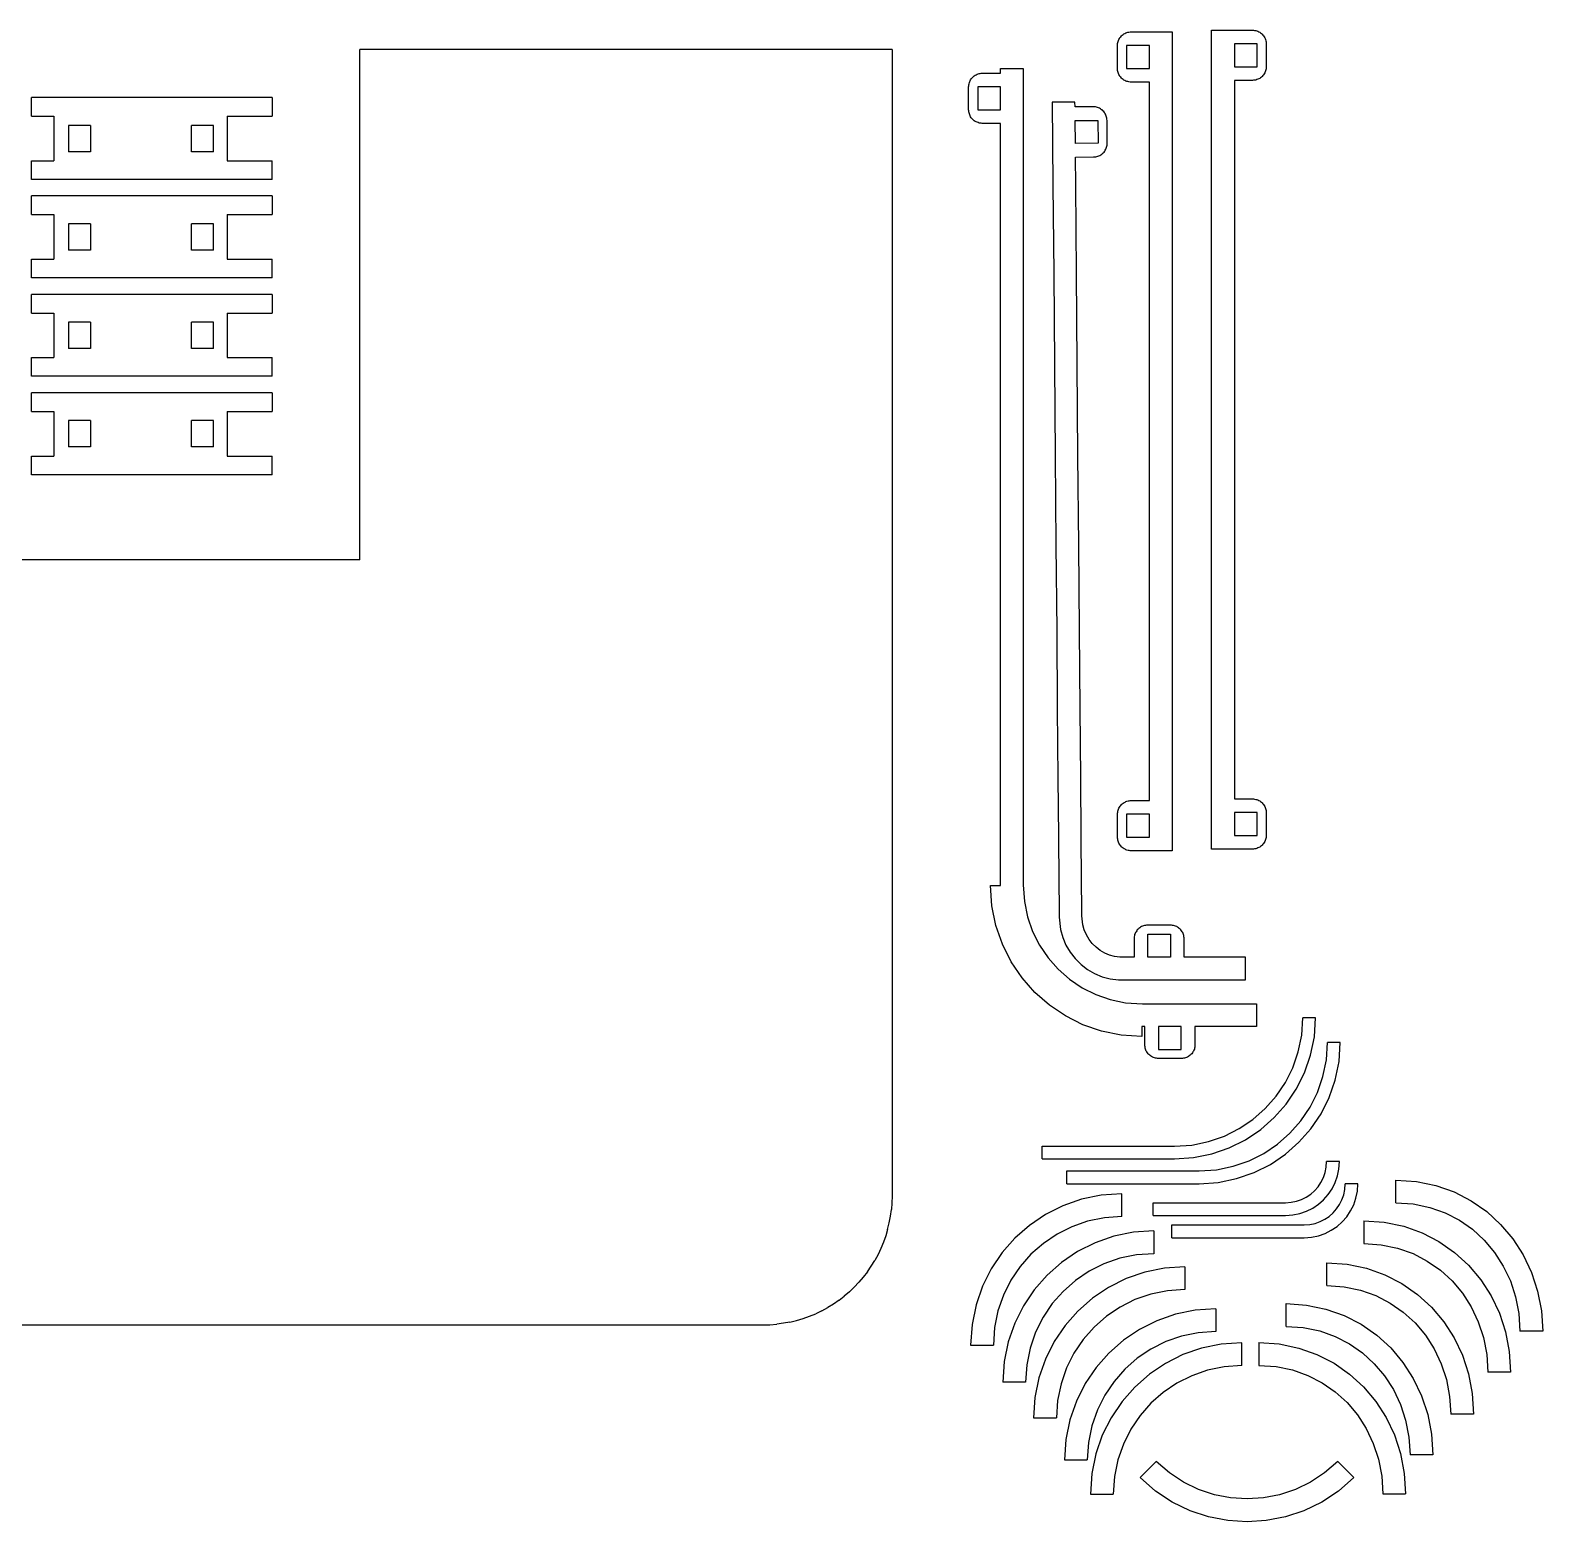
# Model space of a CAD drawing. Header units: millimetres. Extents: x 197 to 479, y -13 to 238.
# Drawn here: x 312.8 to 478.8, y -12.5 to 151.2 of the extents above; entities that cross this region are included whole.
import ezdxf

# ---------------------------------------------------------------- set-up
doc = ezdxf.new("R2010")
doc.units = ezdxf.units.MM
doc.header["$MEASUREMENT"] = 0
doc.layers.get('0').update_dxf_attribs({"linetype": 'CONTINUOUS'})
doc.layers.add('Layer 1', color=7, linetype='CONTINUOUS')

msp = doc.modelspace()

# ---------------------------------------------------------------- linework, layer by layer
at = {"color": 1}
for p, q in [((407.39, 149.1), (348.96, 149.1)), ((348.96, 93.1), (348.96, 149.1)), ((407.39, 149.1), (407.39, 23.24)), ((339.36, 143.83), (312.94, 143.83)), ((312.94, 141.78), (312.94, 143.83)), ((339.36, 143.83), (339.36, 141.78)), ((312.94, 141.78), (315.39, 141.78)), ((315.39, 141.78), (315.39, 136.88)), ((334.41, 141.78), (339.36, 141.78)), ((334.41, 141.78), (334.41, 136.88)), ((319.39, 140.78), (316.99, 140.78)), ((316.99, 140.78), (316.99, 137.88)), ((319.39, 140.78), (319.39, 137.88)), ((332.89, 140.78), (330.49, 140.78)), ((330.49, 137.88), (330.49, 140.78)), ((332.89, 137.88), (332.89, 140.78)), ((319.39, 137.88), (316.99, 137.88)), ((332.89, 137.88), (330.49, 137.88)), ((312.94, 136.88), (315.39, 136.88)), ((312.94, 134.83), (312.94, 136.88)), ((334.41, 136.88), (339.36, 136.88)), ((339.36, 134.83), (339.36, 136.88)), ((339.36, 134.83), (312.94, 134.83)), ((339.36, 133.03), (312.94, 133.03)), ((312.94, 130.98), (312.94, 133.03)), ((339.36, 133.03), (339.36, 130.98)), ((312.94, 130.98), (315.39, 130.98)), ((315.39, 130.98), (315.39, 126.08)), ((319.39, 129.98), (316.99, 129.98)), ((316.99, 129.98), (316.99, 127.08)), ((319.39, 129.98), (319.39, 127.08)), ((332.89, 129.98), (330.49, 129.98)), ((330.49, 127.08), (330.49, 129.98)), ((332.89, 127.08), (332.89, 129.98)), ((334.41, 130.98), (339.36, 130.98)), ((334.41, 130.98), (334.41, 126.08)), ((319.39, 127.08), (316.99, 127.08)), ((332.89, 127.08), (330.49, 127.08)), ((312.94, 126.08), (315.39, 126.08)), ((312.94, 124.03), (312.94, 126.08)), ((334.41, 126.08), (339.36, 126.08)), ((339.36, 124.03), (339.36, 126.08)), ((339.36, 124.03), (312.94, 124.03)), ((339.36, 122.23), (312.94, 122.23)), ((312.94, 120.18), (312.94, 122.23)), ((339.36, 122.23), (339.36, 120.18)), ((312.94, 120.18), (315.39, 120.18)), ((315.39, 120.18), (315.39, 115.28)), ((334.41, 120.18), (339.36, 120.18)), ((334.41, 120.18), (334.41, 115.28)), ((319.39, 119.18), (316.99, 119.18)), ((316.99, 119.18), (316.99, 116.28)), ((319.39, 119.18), (319.39, 116.28)), ((332.89, 119.18), (330.49, 119.18)), ((330.49, 116.28), (330.49, 119.18)), ((332.89, 116.28), (332.89, 119.18)), ((319.39, 116.28), (316.99, 116.28)), ((332.89, 116.28), (330.49, 116.28)), ((312.94, 115.28), (315.39, 115.28)), ((312.94, 113.23), (312.94, 115.28)), ((334.41, 115.28), (339.36, 115.28)), ((339.36, 113.23), (339.36, 115.28)), ((339.36, 113.23), (312.94, 113.23)), ((339.36, 111.43), (312.94, 111.43)), ((312.94, 109.38), (312.94, 111.43)), ((339.36, 111.43), (339.36, 109.38)), ((312.94, 109.38), (315.39, 109.38)), ((315.39, 109.38), (315.39, 104.48)), ((319.39, 108.38), (316.99, 108.38)), ((316.99, 108.38), (316.99, 105.48)), ((319.39, 108.38), (319.39, 105.48)), ((332.89, 108.38), (330.49, 108.38)), ((330.49, 105.48), (330.49, 108.38)), ((332.89, 105.48), (332.89, 108.38)), ((334.41, 109.38), (339.36, 109.38)), ((334.41, 109.38), (334.41, 104.48)), ((319.39, 105.48), (316.99, 105.48)), ((332.89, 105.48), (330.49, 105.48)), ((312.94, 104.48), (315.39, 104.48)), ((312.94, 102.43), (312.94, 104.48)), ((334.41, 104.48), (339.36, 104.48)), ((339.36, 102.43), (339.36, 104.48)), ((339.36, 102.43), (312.94, 102.43)), ((348.96, 93.1), (288.09, 93.1)), ((452.34, 40.9), (452.47, 42.81)), ((453.87, 42.81), (452.47, 42.81)), ((453.73, 40.71), (453.87, 42.81)), ((451.97, 39.07), (452.34, 40.9)), ((453.32, 38.69), (453.73, 40.71)), ((455.05, 38.19), (455.18, 40.1)), ((456.58, 40.1), (455.18, 40.1)), ((456.44, 38), (456.58, 40.1)), ((451.36, 37.33), (451.97, 39.07)), ((452.65, 36.78), (453.32, 38.69)), ((454.68, 36.35), (455.05, 38.19)), ((450.55, 35.7), (451.36, 37.33)), ((451.75, 34.99), (452.65, 36.78)), ((456.03, 35.98), (456.44, 38)), ((449.53, 34.2), (450.55, 35.7)), ((450.64, 33.34), (451.75, 34.99)), ((454.07, 34.61), (454.68, 36.35)), ((455.36, 34.07), (456.03, 35.98)), ((448.34, 32.84), (449.53, 34.2)), ((449.33, 31.85), (450.64, 33.34)), ((453.26, 32.99), (454.07, 34.61)), ((454.47, 32.28), (455.36, 34.07)), ((445.49, 30.64), (446.99, 31.65)), ((446.99, 31.65), (448.34, 32.84)), ((447.84, 30.54), (449.33, 31.85)), ((452.24, 31.49), (453.26, 32.99)), ((453.35, 30.63), (454.47, 32.28)), ((443.86, 29.82), (445.49, 30.64)), ((446.19, 29.43), (447.84, 30.54)), ((449.7, 28.94), (451.05, 30.13)), ((451.05, 30.13), (452.24, 31.49)), ((452.04, 29.14), (453.35, 30.63)), ((423.84, 28.71), (438.37, 28.71)), ((423.84, 27.31), (423.84, 28.71)), ((438.37, 28.71), (440.28, 28.84)), ((440.28, 28.84), (442.12, 29.22)), ((442.12, 29.22), (443.86, 29.82)), ((442.49, 27.87), (444.4, 28.53)), ((444.4, 28.53), (446.19, 29.43)), ((448.2, 27.93), (449.7, 28.94)), ((450.55, 27.83), (452.04, 29.14)), ((423.84, 27.31), (438.37, 27.31)), ((438.37, 27.31), (440.47, 27.46)), ((440.47, 27.46), (442.49, 27.87)), ((444.83, 26.51), (446.57, 27.11)), ((446.57, 27.11), (448.2, 27.93)), ((447.12, 25.82), (448.91, 26.72)), ((448.91, 26.72), (450.55, 27.83)), ((455.03, 26.4), (455.08, 27.02)), ((456.48, 27.02), (455.08, 27.02)), ((456.42, 26.21), (456.48, 27.02)), ((426.55, 24.6), (426.55, 26)), ((426.55, 26), (441.08, 26)), ((441.08, 26), (443, 26.13)), ((443, 26.13), (444.83, 26.51)), ((443.19, 24.74), (445.2, 25.16)), ((445.2, 25.16), (447.12, 25.82)), ((454.46, 24.74), (454.72, 25.26)), ((454.72, 25.26), (454.92, 25.82)), ((454.92, 25.82), (455.03, 26.4)), ((456.01, 24.72), (456.27, 25.45)), ((456.27, 25.45), (456.42, 26.21)), ((462.69, 22.5), (462.69, 25)), ((462.69, 25), (464.93, 24.84)), ((407.39, 23.24), (407.37, 22.5)), ((426.55, 24.6), (441.08, 24.6)), ((430.35, 23.33), (428.19, 22.89)), ((432.61, 23.48), (430.35, 23.33)), ((432.61, 20.98), (432.61, 23.48)), ((441.08, 24.6), (443.19, 24.74)), ((452.85, 23.13), (453.33, 23.45)), ((453.33, 23.45), (453.76, 23.83)), ((453.76, 23.83), (454.14, 24.27)), ((454.14, 24.27), (454.46, 24.74)), ((454.75, 22.84), (455.25, 23.41)), ((455.25, 23.41), (455.67, 24.04)), ((455.67, 24.04), (456.01, 24.72)), ((456.76, 22.82), (456.95, 23.38)), ((456.95, 23.38), (457.07, 23.96)), ((457.07, 23.96), (457.11, 24.57)), ((458.51, 24.57), (457.11, 24.57)), ((458.3, 23.01), (458.46, 23.77)), ((458.46, 23.77), (458.51, 24.57)), ((464.93, 24.84), (467.07, 24.4)), ((467.07, 24.4), (469.07, 23.69)), ((469.07, 23.69), (470.94, 22.73)), ((407.21, 21.03), (407.31, 21.76)), ((407.37, 22.5), (407.31, 21.76)), ((426.14, 22.18), (424.23, 21.22)), ((428.19, 22.89), (426.14, 22.18)), ((436.04, 22.51), (450.58, 22.51)), ((436.04, 21.12), (436.04, 22.51)), ((450.58, 22.51), (451.19, 22.56)), ((451.19, 22.56), (451.77, 22.68)), ((451.77, 22.68), (452.33, 22.87)), ((452.33, 22.87), (452.85, 23.13)), ((452.87, 21.58), (453.55, 21.92)), ((453.55, 21.92), (454.18, 22.34)), ((454.18, 22.34), (454.75, 22.84)), ((455.79, 21.39), (456.17, 21.82)), ((456.17, 21.82), (456.5, 22.3)), ((456.5, 22.3), (456.76, 22.82)), ((457.28, 20.97), (457.7, 21.6)), ((457.7, 21.6), (458.05, 22.28)), ((458.05, 22.28), (458.3, 23.01)), ((462.69, 22.5), (464.59, 22.37)), ((464.59, 22.37), (466.39, 22)), ((466.39, 22), (468.08, 21.4)), ((470.94, 22.73), (472.65, 21.54)), ((406.9, 19.58), (407.08, 20.3)), ((407.08, 20.3), (407.21, 21.03)), ((422.46, 20.02), (420.87, 18.62)), ((422.46, 20.02), (420.87, 18.62)), ((424.23, 21.22), (422.46, 20.02)), ((424.23, 21.22), (422.46, 20.02)), ((428.85, 20.48), (427.12, 19.87)), ((430.69, 20.85), (428.85, 20.48)), ((432.61, 20.98), (430.69, 20.85)), ((432.61, 20.98), (430.69, 20.85)), ((436.04, 21.12), (450.58, 21.12)), ((438.08, 20.07), (452.61, 20.07)), ((438.08, 18.67), (438.08, 20.07)), ((450.58, 21.12), (451.38, 21.17)), ((451.38, 21.17), (452.14, 21.33)), ((452.14, 21.33), (452.87, 21.58)), ((452.61, 20.07), (453.22, 20.12)), ((453.22, 20.12), (453.81, 20.23)), ((453.81, 20.23), (454.36, 20.43)), ((454.36, 20.43), (454.88, 20.69)), ((454.88, 20.69), (455.36, 21.01)), ((455.36, 21.01), (455.79, 21.39)), ((456.22, 19.9), (456.78, 20.4)), ((456.78, 20.4), (457.28, 20.97)), ((459.16, 20.52), (459.16, 18.02)), ((459.16, 20.52), (461.41, 20.37)), ((461.41, 20.37), (463.54, 19.93)), ((463.54, 19.93), (465.55, 19.22)), ((468.08, 21.4), (469.65, 20.59)), ((469.65, 20.59), (471.09, 19.59)), ((472.65, 21.54), (474.18, 20.13)), ((474.18, 20.13), (475.52, 18.54)), ((406.69, 18.87), (406.45, 18.17)), ((406.9, 19.58), (406.69, 18.87)), ((420.87, 18.62), (419.46, 17.03)), ((425.49, 19.06), (423.99, 18.04)), ((427.12, 19.87), (425.49, 19.06)), ((431.72, 18.82), (429.67, 18.11)), ((433.88, 19.26), (431.72, 18.82)), ((436.13, 19.41), (433.88, 19.26)), ((436.13, 19.41), (436.13, 16.91)), ((438.08, 18.67), (452.61, 18.67)), ((452.61, 18.67), (453.41, 18.73)), ((453.41, 18.73), (454.18, 18.88)), ((454.18, 18.88), (454.91, 19.14)), ((454.91, 19.14), (455.59, 19.48)), ((455.59, 19.48), (456.22, 19.9)), ((465.55, 19.22), (467.41, 18.25)), ((465.55, 19.22), (467.41, 18.25)), ((471.09, 19.59), (472.38, 18.4)), ((472.38, 18.4), (473.51, 17.06)), ((475.52, 18.54), (476.66, 16.77)), ((405.84, 16.82), (405.49, 16.17)), ((406.16, 17.49), (405.84, 16.82)), ((406.45, 18.17), (406.16, 17.49)), ((419.46, 17.03), (418.27, 15.26)), ((422.63, 16.85), (421.44, 15.5)), ((423.99, 18.04), (422.63, 16.85)), ((427.75, 17.15), (425.99, 15.95)), ((427.75, 17.15), (425.99, 15.95)), ((429.67, 18.11), (427.75, 17.15)), ((434.21, 16.78), (432.38, 16.41)), ((436.13, 16.91), (434.21, 16.78)), ((436.13, 16.91), (434.21, 16.78)), ((459.16, 18.02), (461.07, 17.89)), ((461.07, 17.89), (462.87, 17.52)), ((462.87, 17.52), (464.56, 16.92)), ((464.56, 16.92), (466.12, 16.11)), ((467.41, 18.25), (469.12, 17.06)), ((467.41, 18.25), (469.12, 17.06)), ((469.12, 17.06), (470.66, 15.66)), ((473.51, 17.06), (474.47, 15.56)), ((476.66, 16.77), (477.57, 14.86)), ((404.69, 14.93), (405.1, 15.54)), ((405.1, 15.54), (405.49, 16.17)), ((418.27, 15.26), (417.31, 13.34)), ((421.44, 15.5), (420.43, 14)), ((425.99, 15.95), (424.39, 14.55)), ((425.99, 15.95), (424.39, 14.55)), ((429.02, 14.99), (427.52, 13.98)), ((430.64, 15.81), (429.02, 14.99)), ((432.38, 16.41), (430.64, 15.81)), ((437.27, 15.33), (435.11, 14.89)), ((439.52, 15.48), (437.27, 15.33)), ((439.52, 15.48), (437.27, 15.33)), ((439.52, 15.48), (439.52, 12.98)), ((455.09, 13.41), (455.09, 15.91)), ((455.09, 15.91), (457.34, 15.76)), ((457.34, 15.76), (459.47, 15.32)), ((459.47, 15.32), (461.48, 14.61)), ((466.12, 16.11), (467.56, 15.11)), ((467.56, 15.11), (468.85, 13.93)), ((470.66, 15.66), (472, 14.06)), ((474.47, 15.56), (475.25, 13.93)), ((403.75, 13.78), (403.24, 13.24)), ((404.23, 14.34), (403.75, 13.78)), ((404.69, 14.93), (404.23, 14.34)), ((417.31, 13.34), (416.6, 11.29)), ((420.43, 14), (419.61, 12.37)), ((424.39, 14.55), (422.99, 12.96)), ((427.52, 13.98), (426.16, 12.78)), ((433.06, 14.18), (431.14, 13.21)), ((435.11, 14.89), (433.06, 14.18)), ((455.09, 13.41), (457, 13.28)), ((457, 13.28), (458.8, 12.91)), ((461.48, 14.61), (463.35, 13.64)), ((461.48, 14.61), (463.35, 13.64)), ((463.35, 13.64), (465.05, 12.45)), ((463.35, 13.64), (465.05, 12.45)), ((468.85, 13.93), (469.99, 12.58)), ((472, 14.06), (473.13, 12.3)), ((475.25, 13.93), (475.82, 12.18)), ((477.57, 14.86), (478.24, 12.81)), ((401.56, 11.8), (400.95, 11.38)), ((401.56, 11.8), (402.14, 12.25)), ((402.71, 12.73), (402.14, 12.25)), ((403.24, 13.24), (402.71, 12.73)), ((419.61, 12.37), (419.01, 10.63)), ((422.99, 12.96), (421.8, 11.19)), ((426.16, 12.78), (424.97, 11.43)), ((429.38, 12.02), (427.78, 10.62)), ((429.38, 12.02), (427.78, 10.62)), ((431.14, 13.21), (429.38, 12.02)), ((431.14, 13.21), (429.38, 12.02)), ((434.03, 11.87), (432.41, 11.06)), ((435.77, 12.48), (434.03, 11.87)), ((437.6, 12.85), (435.77, 12.48)), ((439.52, 12.98), (437.6, 12.85)), ((439.52, 12.98), (437.6, 12.85)), ((458.8, 12.91), (460.49, 12.31)), ((460.49, 12.31), (462.05, 11.5)), ((465.05, 12.45), (466.59, 11.05)), ((469.99, 12.58), (470.95, 11.08)), ((473.13, 12.3), (474.05, 10.38)), ((475.82, 12.18), (476.18, 10.33)), ((478.24, 12.81), (478.66, 10.65)), ((397.61, 9.79), (398.31, 10.04)), ((398.31, 10.04), (399, 10.32)), ((399.66, 10.64), (399, 10.32)), ((399.66, 10.64), (400.32, 11)), ((400.95, 11.38), (400.32, 11)), ((416.6, 11.29), (416.16, 9.13)), ((419.01, 10.63), (418.63, 8.8)), ((421.8, 11.19), (420.84, 9.27)), ((424.97, 11.43), (423.96, 9.93)), ((427.78, 10.62), (426.38, 9.02)), ((430.91, 10.04), (429.55, 8.85)), ((432.41, 11.06), (430.91, 10.04)), ((438.5, 10.28), (436.45, 9.56)), ((440.66, 10.72), (438.5, 10.28)), ((442.91, 10.87), (440.66, 10.72)), ((442.91, 10.87), (440.66, 10.72)), ((442.91, 10.87), (442.91, 8.37)), ((450.62, 8.93), (450.62, 11.43)), ((450.62, 11.43), (452.86, 11.28)), ((452.86, 11.28), (455, 10.84)), ((455, 10.84), (457, 10.13)), ((457, 10.13), (458.87, 9.17)), ((457, 10.13), (458.87, 9.17)), ((462.05, 11.5), (463.49, 10.5)), ((463.49, 10.5), (464.78, 9.32)), ((466.59, 11.05), (467.93, 9.45)), ((470.95, 11.08), (471.72, 9.45)), ((474.05, 10.38), (474.72, 8.33)), ((476.18, 10.33), (476.3, 8.4)), ((478.66, 10.65), (478.8, 8.4)), ((211.53, 9.1), (393.24, 9.1)), ((393.24, 9.1), (393.98, 9.12)), ((393.98, 9.12), (394.72, 9.18)), ((395.46, 9.27), (394.72, 9.18)), ((396.18, 9.41), (395.46, 9.27)), ((396.18, 9.41), (396.9, 9.58)), ((396.9, 9.58), (397.61, 9.79)), ((416.16, 9.13), (416.01, 6.88)), ((418.63, 8.8), (418.51, 6.88)), ((420.84, 9.27), (420.12, 7.23)), ((423.14, 8.3), (422.53, 6.56)), ((423.96, 9.93), (423.14, 8.3)), ((426.38, 9.02), (425.19, 7.26)), ((429.55, 8.85), (428.36, 7.5)), ((434.53, 8.6), (432.77, 7.41)), ((434.53, 8.6), (432.77, 7.41)), ((436.45, 9.56), (434.53, 8.6)), ((442.91, 8.37), (440.99, 8.24)), ((442.91, 8.37), (440.99, 8.24)), ((450.62, 8.93), (452.52, 8.81)), ((452.52, 8.81), (454.32, 8.43)), ((454.32, 8.43), (456.01, 7.84)), ((458.87, 9.17), (460.58, 7.98)), ((458.87, 9.17), (460.58, 7.98)), ((464.78, 9.32), (465.92, 7.97)), ((467.93, 9.45), (469.07, 7.69)), ((471.72, 9.45), (472.3, 7.71)), ((474.72, 8.33), (475.13, 6.17)), ((478.8, 8.4), (476.3, 8.4)), ((416.01, 6.88), (418.51, 6.88)), ((420.12, 7.23), (419.68, 5.07)), ((425.19, 7.26), (424.23, 5.34)), ((428.36, 7.5), (427.35, 6)), ((432.77, 7.41), (431.17, 6.01)), ((432.77, 7.41), (431.17, 6.01)), ((437.42, 7.26), (435.8, 6.45)), ((439.16, 7.87), (437.42, 7.26)), ((440.99, 8.24), (439.16, 7.87)), ((443.51, 6.98), (441.35, 6.54)), ((445.76, 7.13), (443.51, 6.98)), ((445.76, 7.13), (443.51, 6.98)), ((445.76, 4.63), (445.76, 7.13)), ((447.64, 7.15), (447.64, 4.65)), ((447.64, 7.15), (449.88, 7)), ((449.88, 7), (452.01, 6.56)), ((456.01, 7.84), (457.58, 7.03)), ((457.58, 7.03), (459.02, 6.02)), ((460.58, 7.98), (462.11, 6.57)), ((465.92, 7.97), (466.88, 6.47)), ((469.07, 7.69), (469.98, 5.77)), ((472.3, 7.71), (472.65, 5.86)), ((419.68, 5.07), (419.53, 2.81)), ((422.53, 6.56), (422.16, 4.73)), ((424.23, 5.34), (423.51, 3.29)), ((427.35, 6), (426.53, 4.37)), ((431.17, 6.01), (429.77, 4.41)), ((434.3, 5.43), (432.94, 4.24)), ((435.8, 6.45), (434.3, 5.43)), ((439.3, 5.83), (437.38, 4.86)), ((441.35, 6.54), (439.3, 5.83)), ((452.01, 6.56), (454.02, 5.85)), ((454.02, 5.85), (455.89, 4.89)), ((454.02, 5.85), (455.89, 4.89)), ((459.02, 6.02), (460.31, 4.84)), ((462.11, 6.57), (463.45, 4.98)), ((466.88, 6.47), (467.66, 4.84)), ((469.98, 5.77), (470.65, 3.72)), ((472.65, 5.86), (472.77, 3.92)), ((475.13, 6.17), (475.27, 3.92)), ((422.16, 4.73), (422.03, 2.81)), ((426.53, 4.37), (425.93, 2.63)), ((429.77, 4.41), (428.58, 2.65)), ((432.94, 4.24), (431.75, 2.88)), ((435.62, 3.67), (434.02, 2.27)), ((435.62, 3.67), (434.02, 2.27)), ((437.38, 4.86), (435.62, 3.67)), ((437.38, 4.86), (435.62, 3.67)), ((440.27, 3.52), (438.64, 2.71)), ((442.01, 4.13), (440.27, 3.52)), ((443.84, 4.5), (442.01, 4.13)), ((445.76, 4.63), (443.84, 4.5)), ((445.76, 4.63), (443.84, 4.5)), ((447.64, 4.65), (449.54, 4.52)), ((449.54, 4.52), (451.34, 4.15)), ((451.34, 4.15), (453.03, 3.55)), ((453.03, 3.55), (454.6, 2.75)), ((455.89, 4.89), (457.59, 3.69)), ((455.89, 4.89), (457.59, 3.69)), ((457.59, 3.69), (459.13, 2.29)), ((460.31, 4.84), (461.44, 3.49)), ((461.44, 3.49), (462.4, 2)), ((463.45, 4.98), (464.59, 3.21)), ((467.66, 4.84), (468.23, 3.1)), ((470.65, 3.72), (471.06, 1.56)), ((475.27, 3.92), (472.77, 3.92)), ((422.03, 2.81), (419.53, 2.81)), ((423.51, 3.29), (423.07, 1.13)), ((425.93, 2.63), (425.55, 0.8)), ((428.58, 2.65), (427.62, 0.73)), ((431.75, 2.88), (430.74, 1.38)), ((434.02, 2.27), (432.62, 0.67)), ((437.14, 1.69), (435.79, 0.5)), ((438.64, 2.71), (437.14, 1.69)), ((454.6, 2.75), (456.03, 1.74)), ((456.03, 1.74), (457.32, 0.56)), ((459.13, 2.29), (460.47, 0.7)), ((462.4, 2), (463.18, 0.37)), ((464.59, 3.21), (465.5, 1.3)), ((468.23, 3.1), (468.58, 1.25)), ((423.07, 1.13), (422.92, -1.12)), ((425.55, 0.8), (425.42, -1.12)), ((427.62, 0.73), (426.91, -1.32)), ((430.74, 1.38), (429.92, -0.24)), ((432.62, 0.67), (431.43, -1.09)), ((435.79, 0.5), (434.6, -0.86)), ((457.32, 0.56), (458.46, -0.79)), ((460.47, 0.7), (461.61, -1.07)), ((463.18, 0.37), (463.75, -1.38)), ((465.5, 1.3), (466.17, -0.75)), ((468.58, 1.25), (468.7, -0.69)), ((471.06, 1.56), (471.2, -0.69)), ((422.92, -1.12), (425.42, -1.12)), ((426.91, -1.32), (426.46, -3.48)), ((429.92, -0.24), (429.32, -1.98)), ((431.43, -1.09), (430.46, -3.01)), ((434.6, -0.86), (433.58, -2.36)), ((458.46, -0.79), (459.42, -2.28)), ((461.61, -1.07), (462.52, -2.99)), ((463.75, -1.38), (464.11, -3.23)), ((466.17, -0.75), (466.59, -2.91)), ((471.2, -0.69), (468.7, -0.69)), ((429.32, -1.98), (428.94, -3.81)), ((430.46, -3.01), (429.75, -5.06)), ((433.58, -2.36), (432.77, -3.98)), ((459.42, -2.28), (460.2, -3.91)), ((462.52, -2.99), (463.19, -5.03)), ((464.11, -3.23), (464.23, -5.17)), ((466.59, -2.91), (466.73, -5.17)), ((426.46, -3.48), (426.31, -5.73)), ((428.94, -3.81), (428.81, -5.73)), ((432.77, -3.98), (432.16, -5.72)), ((460.2, -3.91), (460.77, -5.66)), ((426.31, -5.73), (428.81, -5.73)), ((429.75, -5.06), (429.31, -7.22)), ((432.16, -5.72), (431.79, -7.55)), ((434.6, -7.65), (436.37, -5.89)), ((437.82, -7.15), (436.37, -5.89)), ((456.31, -5.89), (454.86, -7.15)), ((456.31, -5.89), (458.08, -7.65)), ((460.77, -5.66), (461.12, -7.51)), ((463.19, -5.03), (463.6, -7.2)), ((466.73, -5.17), (464.23, -5.17)), ((429.31, -7.22), (429.16, -9.47)), ((431.79, -7.55), (431.66, -9.47)), ((436.3, -9.14), (434.6, -7.65)), ((439.38, -8.18), (437.82, -7.15)), ((441.03, -8.98), (439.38, -8.18)), ((453.3, -8.18), (451.65, -8.98)), ((454.86, -7.15), (453.3, -8.18)), ((458.08, -7.65), (456.38, -9.14)), ((461.12, -7.51), (461.25, -9.45)), ((463.6, -7.2), (463.75, -9.45)), ((429.16, -9.47), (431.66, -9.47)), ((438.14, -10.35), (436.3, -9.14)), ((442.76, -9.56), (441.03, -8.98)), ((444.54, -9.9), (442.76, -9.56)), ((446.34, -10.01), (444.54, -9.9)), ((448.14, -9.9), (446.34, -10.01)), ((449.92, -9.56), (448.14, -9.9)), ((451.65, -8.98), (449.92, -9.56)), ((456.38, -9.14), (454.54, -10.35)), ((461.25, -9.45), (463.75, -9.45)), ((440.09, -11.3), (438.14, -10.35)), ((442.13, -11.97), (440.09, -11.3)), ((452.59, -11.3), (450.55, -11.97)), ((454.54, -10.35), (452.59, -11.3)), ((444.22, -12.38), (442.13, -11.97)), ((446.34, -12.51), (444.22, -12.38)), ((448.46, -12.38), (446.34, -12.51)), ((450.55, -11.97), (448.46, -12.38))]:
    msp.add_line(p, q, dxfattribs=at)
at = {"layer": 'Layer 1', "color": 1}
for p, q in [((442.45, 142.75), (442.45, 151.22)), ((442.45, 151.22), (444.95, 151.22)), ((444.95, 151.22), (446.95, 151.22)), ((446.95, 151.22), (447.07, 151.22)), ((447.07, 151.22), (447.18, 151.2)), ((447.18, 151.2), (447.3, 151.18)), ((447.3, 151.18), (447.41, 151.15)), ((447.41, 151.15), (447.52, 151.11)), ((447.52, 151.11), (447.63, 151.06)), ((432.12, 149.66), (432.14, 149.77)), ((432.12, 149.54), (432.12, 149.66)), ((432.12, 147.04), (432.12, 149.54)), ((432.14, 149.77), (432.16, 149.89)), ((432.16, 149.89), (432.19, 150)), ((432.19, 150), (432.23, 150.11)), ((432.23, 150.11), (432.28, 150.22)), ((432.28, 150.22), (432.34, 150.32)), ((432.34, 150.32), (432.4, 150.42)), ((432.4, 150.42), (432.48, 150.51)), ((432.48, 150.51), (432.56, 150.6)), ((432.56, 150.6), (432.64, 150.68)), ((432.64, 150.68), (432.74, 150.75)), ((432.74, 150.75), (432.83, 150.82)), ((432.83, 150.82), (432.94, 150.88)), ((432.94, 150.88), (433.04, 150.93)), ((433.04, 150.93), (433.15, 150.97)), ((435.63, 149.54), (433.12, 149.54)), ((433.12, 149.54), (433.12, 147.04)), ((433.15, 150.97), (433.27, 151)), ((433.27, 151), (433.38, 151.02)), ((433.38, 151.02), (433.5, 151.04)), ((433.5, 151.04), (433.62, 151.04)), ((433.62, 151.04), (435.63, 151.04)), ((435.63, 147.04), (435.63, 149.54)), ((435.64, 151.04), (438.13, 151.04)), ((438.13, 151.04), (438.13, 142.57)), ((447.45, 149.72), (444.95, 149.72)), ((444.95, 149.72), (444.95, 147.22)), ((447.45, 147.22), (447.45, 149.72)), ((447.63, 151.06), (447.73, 151)), ((447.73, 151), (447.83, 150.94)), ((447.83, 150.94), (447.92, 150.86)), ((447.92, 150.86), (448.01, 150.78)), ((448.01, 150.78), (448.09, 150.7)), ((448.09, 150.7), (448.16, 150.6)), ((448.16, 150.6), (448.23, 150.51)), ((448.23, 150.51), (448.29, 150.4)), ((448.29, 150.4), (448.34, 150.3)), ((448.34, 150.3), (448.38, 150.19)), ((448.38, 150.19), (448.41, 150.07)), ((448.41, 150.07), (448.43, 149.96)), ((448.43, 149.96), (448.44, 149.84)), ((448.44, 149.84), (448.45, 149.72)), ((448.45, 149.72), (448.45, 147.22)), ((416.23, 146.06), (416.32, 146.14)), ((416.32, 146.14), (416.41, 146.22)), ((416.41, 146.22), (416.51, 146.28)), ((416.51, 146.28), (416.61, 146.34)), ((416.61, 146.34), (416.72, 146.39)), ((416.72, 146.39), (416.83, 146.43)), ((416.83, 146.43), (416.94, 146.46)), ((416.94, 146.46), (417.06, 146.48)), ((417.06, 146.48), (417.18, 146.5)), ((417.18, 146.5), (417.29, 146.5)), ((417.29, 146.5), (419.29, 146.5)), ((419.29, 146.5), (419.29, 147.04)), ((419.29, 147.04), (421.79, 147.04)), ((421.79, 147.04), (421.79, 137.92)), ((432.12, 146.92), (432.12, 147.04)), ((432.14, 146.81), (432.12, 146.92)), ((432.16, 146.69), (432.14, 146.81)), ((432.19, 146.58), (432.16, 146.69)), ((432.23, 146.47), (432.19, 146.58)), ((432.28, 146.36), (432.23, 146.47)), ((432.34, 146.26), (432.28, 146.36)), ((432.4, 146.16), (432.34, 146.26)), ((432.48, 146.07), (432.4, 146.16)), ((433.12, 147.04), (435.63, 147.04)), ((444.95, 147.22), (447.45, 147.22)), ((448.01, 146.16), (447.92, 146.08)), ((448.09, 146.25), (448.01, 146.16)), ((448.16, 146.34), (448.09, 146.25)), ((448.23, 146.44), (448.16, 146.34)), ((448.29, 146.54), (448.23, 146.44)), ((448.33, 146.65), (448.29, 146.54)), ((448.38, 146.76), (448.33, 146.65)), ((448.41, 146.87), (448.38, 146.76)), ((448.43, 146.99), (448.41, 146.87)), ((448.44, 147.1), (448.43, 146.99)), ((448.45, 147.22), (448.44, 147.1)), ((415.79, 145), (415.8, 145.12)), ((415.79, 142.5), (415.79, 145)), ((415.8, 145.12), (415.81, 145.24)), ((415.81, 145.24), (415.83, 145.35)), ((415.83, 145.35), (415.87, 145.47)), ((415.87, 145.47), (415.91, 145.58)), ((415.91, 145.58), (415.96, 145.68)), ((415.96, 145.68), (416.01, 145.79)), ((416.01, 145.79), (416.08, 145.88)), ((416.08, 145.88), (416.15, 145.98)), ((416.15, 145.98), (416.23, 146.06)), ((416.79, 145), (416.79, 142.5)), ((419.29, 145), (416.79, 145)), ((419.29, 142.5), (419.29, 145)), ((432.56, 145.98), (432.48, 146.07)), ((432.64, 145.9), (432.56, 145.98)), ((432.74, 145.83), (432.64, 145.9)), ((432.83, 145.76), (432.74, 145.83)), ((432.94, 145.7), (432.83, 145.76)), ((433.04, 145.65), (432.94, 145.7)), ((433.15, 145.61), (433.04, 145.65)), ((433.27, 145.58), (433.15, 145.61)), ((433.38, 145.56), (433.27, 145.58)), ((433.5, 145.54), (433.38, 145.56)), ((433.62, 145.54), (433.5, 145.54)), ((435.63, 145.54), (433.62, 145.54)), ((435.63, 142.57), (435.63, 145.54)), ((446.95, 145.72), (444.95, 145.72)), ((444.95, 145.72), (444.95, 142.75)), ((447.07, 145.73), (446.95, 145.72)), ((447.18, 145.74), (447.07, 145.73)), ((447.3, 145.76), (447.18, 145.74)), ((447.41, 145.8), (447.3, 145.76)), ((447.52, 145.84), (447.41, 145.8)), ((447.63, 145.89), (447.52, 145.84)), ((447.73, 145.94), (447.63, 145.89)), ((447.83, 146.01), (447.73, 145.94)), ((447.92, 146.08), (447.83, 146.01)), ((427.46, 143.34), (424.96, 143.32)), ((424.96, 143.32), (425.04, 134.2)), ((427.47, 142.8), (427.46, 143.34)), ((429.47, 142.82), (427.47, 142.8)), ((429.58, 142.82), (429.47, 142.82)), ((429.7, 142.8), (429.58, 142.82)), ((429.82, 142.78), (429.7, 142.8)), ((429.93, 142.75), (429.82, 142.78)), ((415.8, 142.38), (415.79, 142.5)), ((415.81, 142.27), (415.8, 142.38)), ((415.83, 142.15), (415.81, 142.27)), ((415.87, 142.04), (415.83, 142.15)), ((415.91, 141.93), (415.87, 142.04)), ((415.96, 141.82), (415.91, 141.93)), ((416.01, 141.72), (415.96, 141.82)), ((416.08, 141.62), (416.01, 141.72)), ((416.15, 141.53), (416.08, 141.62)), ((416.23, 141.44), (416.15, 141.53)), ((416.32, 141.36), (416.23, 141.44)), ((416.41, 141.29), (416.32, 141.36)), ((416.51, 141.22), (416.41, 141.29)), ((416.61, 141.17), (416.51, 141.22)), ((416.72, 141.12), (416.61, 141.17)), ((416.83, 141.08), (416.72, 141.12)), ((416.79, 142.5), (419.29, 142.5)), ((427.48, 141.3), (429.98, 141.32)), ((427.5, 138.8), (427.48, 141.3)), ((430.04, 142.71), (429.93, 142.75)), ((429.98, 141.32), (430, 138.82)), ((430.15, 142.66), (430.04, 142.71)), ((430.25, 142.6), (430.15, 142.66)), ((430.35, 142.54), (430.25, 142.6)), ((430.44, 142.47), (430.35, 142.54)), ((430.53, 142.39), (430.44, 142.47)), ((430.61, 142.3), (430.53, 142.39)), ((430.69, 142.21), (430.61, 142.3)), ((430.75, 142.11), (430.69, 142.21)), ((430.81, 142.01), (430.75, 142.11)), ((430.86, 141.9), (430.81, 142.01)), ((430.9, 141.79), (430.86, 141.9)), ((430.93, 141.68), (430.9, 141.79)), ((430.96, 141.57), (430.93, 141.68)), ((430.97, 141.45), (430.96, 141.57)), ((430.98, 141.33), (430.97, 141.45)), ((431, 138.83), (430.98, 141.33)), ((435.63, 134.63), (435.63, 142.57)), ((438.13, 142.57), (438.13, 134.63)), ((442.45, 134.82), (442.45, 142.75)), ((444.95, 142.75), (444.95, 134.82)), ((416.94, 141.04), (416.83, 141.08)), ((417.06, 141.02), (416.94, 141.04)), ((417.18, 141.01), (417.06, 141.02)), ((417.29, 141), (417.18, 141.01)), ((419.29, 141), (417.29, 141)), ((419.29, 137.92), (419.29, 141)), ((419.29, 128.24), (419.29, 137.92)), ((421.79, 137.92), (421.79, 128.24)), ((430, 138.82), (427.5, 138.8)), ((430.57, 137.77), (430.65, 137.85)), ((430.65, 137.85), (430.72, 137.95)), ((430.72, 137.95), (430.79, 138.05)), ((430.79, 138.05), (430.84, 138.15)), ((430.84, 138.15), (430.89, 138.26)), ((430.89, 138.26), (430.93, 138.37)), ((430.93, 138.37), (430.96, 138.48)), ((430.96, 138.48), (430.98, 138.6)), ((430.98, 138.6), (431, 138.71)), ((431, 138.71), (431, 138.83)), ((427.51, 137.3), (429.51, 137.32)), ((427.54, 134.22), (427.51, 137.3)), ((429.51, 137.32), (429.63, 137.32)), ((429.63, 137.32), (429.75, 137.34)), ((429.75, 137.34), (429.86, 137.36)), ((429.86, 137.36), (429.98, 137.4)), ((429.98, 137.4), (430.09, 137.44)), ((430.09, 137.44), (430.19, 137.49)), ((430.19, 137.49), (430.29, 137.55)), ((430.29, 137.55), (430.39, 137.61)), ((430.39, 137.61), (430.48, 137.69)), ((430.48, 137.69), (430.57, 137.77)), ((435.63, 127.12), (435.63, 134.63)), ((438.13, 134.63), (438.13, 127.12)), ((442.45, 127.31), (442.45, 134.82)), ((444.95, 134.82), (444.95, 127.31)), ((425.04, 134.2), (425.12, 124.52)), ((427.62, 124.54), (427.54, 134.22)), ((419.29, 118.25), (419.29, 128.24)), ((421.79, 128.24), (421.79, 118.25)), ((435.63, 119.94), (435.63, 127.12)), ((438.13, 127.12), (438.13, 119.94)), ((442.45, 120.12), (442.45, 127.31)), ((444.95, 127.31), (444.95, 120.12)), ((425.12, 124.52), (425.2, 114.53)), ((427.7, 114.56), (427.62, 124.54)), ((435.63, 112.96), (435.63, 119.94)), ((438.13, 119.94), (438.13, 112.96)), ((442.45, 113.14), (442.45, 120.12)), ((444.95, 120.12), (444.95, 113.14)), ((419.29, 108.22), (419.29, 118.25)), ((421.79, 118.25), (421.79, 108.22)), ((427.79, 104.52), (427.7, 114.56)), ((425.2, 114.53), (425.29, 104.5)), ((435.63, 106.09), (435.63, 112.96)), ((438.13, 112.96), (438.13, 106.09)), ((442.45, 106.28), (442.45, 113.14)), ((444.95, 113.14), (444.95, 106.28)), ((419.29, 98.41), (419.29, 108.22)), ((421.79, 108.22), (421.79, 98.41)), ((442.45, 99.41), (442.45, 106.28)), ((444.95, 106.28), (444.95, 99.41)), ((435.63, 99.23), (435.63, 106.09)), ((438.13, 106.09), (438.13, 99.23)), ((425.29, 104.5), (425.37, 94.69)), ((427.87, 94.71), (427.79, 104.52)), ((419.29, 89.06), (419.29, 98.41)), ((421.79, 98.41), (421.79, 89.06)), ((435.63, 92.25), (435.63, 99.23)), ((438.13, 99.23), (438.13, 92.25)), ((442.45, 92.44), (442.45, 99.41)), ((444.95, 99.41), (444.95, 92.44)), ((425.37, 94.69), (425.45, 85.34)), ((427.95, 85.36), (427.87, 94.71)), ((435.63, 85.07), (435.63, 92.25)), ((438.13, 92.25), (438.13, 85.07)), ((442.45, 85.25), (442.45, 92.44)), ((444.95, 92.44), (444.95, 85.25)), ((419.29, 80.44), (419.29, 89.06)), ((421.79, 89.06), (421.79, 80.44)), ((425.45, 85.34), (425.52, 76.72)), ((428.02, 76.75), (427.95, 85.36)), ((435.63, 77.56), (435.63, 85.07)), ((438.13, 85.07), (438.13, 77.56)), ((442.45, 77.74), (442.45, 85.25)), ((444.95, 85.25), (444.95, 77.74)), ((419.29, 72.81), (419.29, 80.44)), ((421.79, 80.44), (421.79, 72.81)), ((425.52, 76.72), (425.59, 69.1)), ((428.09, 69.12), (428.02, 76.75)), ((435.63, 69.62), (435.63, 77.56)), ((438.13, 77.56), (438.13, 69.62)), ((442.45, 69.8), (442.45, 77.74)), ((444.95, 77.74), (444.95, 69.8)), ((419.29, 66.43), (419.29, 72.81)), ((421.79, 72.81), (421.79, 66.43)), ((442.45, 61.33), (442.45, 69.8)), ((444.95, 69.8), (444.95, 66.83)), ((425.59, 69.1), (425.64, 62.71)), ((428.14, 62.73), (428.09, 69.12)), ((435.63, 66.65), (435.63, 69.62)), ((438.13, 69.62), (438.13, 61.15)), ((419.29, 61.55), (419.29, 66.43)), ((421.79, 66.43), (421.79, 61.55)), ((432.75, 66.36), (432.84, 66.43)), ((432.84, 66.43), (432.95, 66.49)), ((432.95, 66.49), (433.05, 66.54)), ((433.05, 66.54), (433.16, 66.58)), ((433.16, 66.58), (433.28, 66.61)), ((433.28, 66.61), (433.39, 66.63)), ((433.39, 66.63), (433.51, 66.65)), ((433.51, 66.65), (433.63, 66.65)), ((433.63, 66.65), (435.63, 66.65)), ((444.95, 66.83), (446.95, 66.83)), ((446.95, 66.83), (447.07, 66.83)), ((447.07, 66.83), (447.18, 66.81)), ((447.18, 66.81), (447.3, 66.79)), ((447.3, 66.79), (447.41, 66.76)), ((447.41, 66.76), (447.52, 66.72)), ((447.52, 66.72), (447.63, 66.67)), ((447.63, 66.67), (447.73, 66.61)), ((447.73, 66.61), (447.83, 66.55)), ((447.83, 66.55), (447.92, 66.47)), ((447.92, 66.47), (448.01, 66.39)), ((432.13, 65.27), (432.15, 65.38)), ((432.13, 65.15), (432.13, 65.27)), ((432.13, 62.65), (432.13, 65.15)), ((432.15, 65.38), (432.17, 65.5)), ((432.17, 65.5), (432.2, 65.61)), ((432.2, 65.61), (432.24, 65.72)), ((432.24, 65.72), (432.29, 65.83)), ((432.29, 65.83), (432.35, 65.93)), ((432.35, 65.93), (432.41, 66.03)), ((432.41, 66.03), (432.49, 66.12)), ((432.49, 66.12), (432.57, 66.21)), ((432.57, 66.21), (432.65, 66.29)), ((432.65, 66.29), (432.75, 66.36)), ((435.63, 65.15), (433.13, 65.15)), ((433.13, 65.15), (433.13, 62.65)), ((435.63, 62.65), (435.63, 65.15)), ((447.45, 65.33), (444.95, 65.33)), ((444.95, 65.33), (444.95, 62.83)), ((447.45, 62.83), (447.45, 65.33)), ((448.01, 66.39), (448.09, 66.31)), ((448.09, 66.31), (448.16, 66.21)), ((448.16, 66.21), (448.23, 66.12)), ((448.23, 66.12), (448.28, 66.01)), ((448.28, 66.01), (448.33, 65.91)), ((448.33, 65.91), (448.37, 65.8)), ((448.37, 65.8), (448.41, 65.68)), ((448.41, 65.68), (448.43, 65.57)), ((448.43, 65.57), (448.44, 65.45)), ((448.44, 65.45), (448.45, 65.33)), ((448.45, 65.33), (448.45, 62.83)), ((419.29, 58.44), (419.29, 61.55)), ((421.79, 61.55), (421.79, 58.44)), ((425.64, 62.71), (425.68, 57.84)), ((428.18, 57.86), (428.14, 62.73)), ((432.13, 62.53), (432.13, 62.65)), ((432.15, 62.42), (432.13, 62.53)), ((432.17, 62.3), (432.15, 62.42)), ((432.2, 62.19), (432.17, 62.3)), ((432.24, 62.08), (432.2, 62.19)), ((432.29, 61.97), (432.24, 62.08)), ((432.35, 61.87), (432.29, 61.97)), ((432.41, 61.77), (432.35, 61.87)), ((432.49, 61.68), (432.41, 61.77)), ((432.57, 61.59), (432.49, 61.68)), ((432.65, 61.51), (432.57, 61.59)), ((432.75, 61.44), (432.65, 61.51)), ((432.84, 61.37), (432.75, 61.44)), ((433.13, 62.65), (435.63, 62.65)), ((444.95, 62.83), (447.45, 62.83)), ((447.52, 61.45), (447.41, 61.41)), ((447.63, 61.5), (447.52, 61.45)), ((447.73, 61.55), (447.63, 61.5)), ((447.83, 61.62), (447.73, 61.55)), ((447.92, 61.69), (447.83, 61.62)), ((448.01, 61.77), (447.92, 61.69)), ((448.09, 61.86), (448.01, 61.77)), ((448.16, 61.95), (448.09, 61.86)), ((448.23, 62.05), (448.16, 61.95)), ((448.28, 62.15), (448.23, 62.05)), ((448.33, 62.26), (448.28, 62.15)), ((448.37, 62.37), (448.33, 62.26)), ((448.41, 62.48), (448.37, 62.37)), ((448.43, 62.6), (448.41, 62.48)), ((448.44, 62.71), (448.43, 62.6)), ((448.45, 62.83), (448.44, 62.71)), ((432.95, 61.31), (432.84, 61.37)), ((433.05, 61.26), (432.95, 61.31)), ((433.16, 61.22), (433.05, 61.26)), ((433.28, 61.19), (433.16, 61.22)), ((433.39, 61.17), (433.28, 61.19)), ((433.51, 61.15), (433.39, 61.17)), ((433.63, 61.15), (433.51, 61.15)), ((435.63, 61.15), (433.63, 61.15)), ((438.13, 61.15), (435.63, 61.15)), ((444.95, 61.33), (442.45, 61.33)), ((446.95, 61.33), (444.95, 61.33)), ((447.06, 61.34), (446.95, 61.33)), ((447.18, 61.35), (447.06, 61.34)), ((447.3, 61.37), (447.18, 61.35)), ((447.41, 61.41), (447.3, 61.37)), ((419.29, 57.34), (419.29, 58.44)), ((421.79, 58.44), (421.79, 57.42)), ((418.35, 55.09), (418.19, 57.34)), ((418.19, 57.34), (419.29, 57.34)), ((421.79, 57.42), (421.91, 55.57)), ((425.68, 57.84), (425.71, 54.72)), ((428.21, 54.74), (428.18, 57.86)), ((418.79, 52.93), (418.35, 55.09)), ((421.91, 55.57), (422.26, 53.88)), ((422.26, 53.88), (422.81, 52.28)), ((425.71, 54.72), (425.71, 53.84)), ((425.71, 53.84), (425.87, 52.52)), ((428.21, 54.01), (428.21, 54.74)), ((428.32, 53.02), (428.21, 54.01)), ((419.5, 50.88), (418.79, 52.93)), ((422.81, 52.28), (423.57, 50.78)), ((425.87, 52.52), (426.12, 51.63)), ((426.12, 51.63), (426.47, 50.79)), ((428.48, 52.45), (428.32, 53.02)), ((428.71, 51.92), (428.48, 52.45)), ((429, 51.42), (428.71, 51.92)), ((433.96, 51.71), (433.94, 51.6)), ((433.94, 51.6), (433.94, 51.48)), ((433.94, 51.48), (433.94, 49.48)), ((433.98, 51.83), (433.96, 51.71)), ((434.01, 51.94), (433.98, 51.83)), ((434.05, 52.05), (434.01, 51.94)), ((434.1, 52.16), (434.05, 52.05)), ((434.16, 52.26), (434.1, 52.16)), ((434.23, 52.36), (434.16, 52.26)), ((434.3, 52.45), (434.23, 52.36)), ((434.38, 52.54), (434.3, 52.45)), ((434.46, 52.62), (434.38, 52.54)), ((434.56, 52.69), (434.46, 52.62)), ((434.66, 52.76), (434.56, 52.69)), ((434.76, 52.82), (434.66, 52.76)), ((434.86, 52.86), (434.76, 52.82)), ((434.97, 52.91), (434.86, 52.86)), ((435.09, 52.94), (434.97, 52.91)), ((435.2, 52.96), (435.09, 52.94)), ((435.32, 52.97), (435.2, 52.96)), ((435.44, 52.98), (435.32, 52.97)), ((437.94, 52.98), (435.44, 52.98)), ((435.44, 49.48), (435.44, 51.98)), ((435.44, 51.98), (437.94, 51.98)), ((438.06, 52.97), (437.94, 52.98)), ((437.94, 51.98), (437.94, 49.48)), ((438.17, 52.96), (438.06, 52.97)), ((438.29, 52.94), (438.17, 52.96)), ((438.4, 52.9), (438.29, 52.94)), ((438.51, 52.86), (438.4, 52.9)), ((438.62, 52.82), (438.51, 52.86)), ((438.72, 52.76), (438.62, 52.82)), ((438.82, 52.69), (438.72, 52.76)), ((438.91, 52.62), (438.82, 52.69)), ((439, 52.54), (438.91, 52.62)), ((439.08, 52.45), (439, 52.54)), ((439.15, 52.36), (439.08, 52.45)), ((439.22, 52.26), (439.15, 52.36)), ((439.28, 52.16), (439.22, 52.26)), ((439.32, 52.05), (439.28, 52.16)), ((439.37, 51.94), (439.32, 52.05)), ((439.4, 51.83), (439.37, 51.94)), ((439.42, 51.71), (439.4, 51.83)), ((439.43, 51.6), (439.42, 51.71)), ((439.44, 51.48), (439.43, 51.6)), ((439.44, 49.48), (439.44, 51.48)), ((420.46, 48.96), (419.5, 50.88)), ((423.57, 50.78), (424.5, 49.4)), ((426.47, 50.79), (426.93, 50.02)), ((426.93, 50.02), (427.48, 49.31)), ((429.35, 50.97), (429, 51.42)), ((429.77, 50.56), (429.35, 50.97)), ((430.23, 50.2), (429.77, 50.56)), ((430.73, 49.91), (430.23, 50.2)), ((431.26, 49.69), (430.73, 49.91)), ((421.65, 47.2), (420.46, 48.96)), ((424.5, 49.4), (425.6, 48.15)), ((425.6, 48.15), (426.85, 47.05)), ((427.48, 49.31), (428.12, 48.67)), ((428.12, 48.67), (428.84, 48.12)), ((431.81, 49.53), (431.26, 49.69)), ((432.4, 49.45), (431.81, 49.53)), ((433.11, 49.46), (432.4, 49.45)), ((433.27, 49.47), (433.11, 49.46)), ((433.39, 49.48), (433.27, 49.47)), ((433.69, 49.48), (433.39, 49.48)), ((433.84, 49.48), (433.69, 49.48)), ((433.94, 49.48), (433.84, 49.48)), ((435.73, 49.48), (435.44, 49.48)), ((436.68, 49.48), (435.73, 49.48)), ((437.81, 49.48), (436.68, 49.48)), ((437.94, 49.48), (437.81, 49.48)), ((440.61, 49.48), (439.44, 49.48)), ((442.28, 49.48), (440.61, 49.48)), ((444.14, 49.48), (442.28, 49.48)), ((446.19, 49.48), (444.14, 49.48)), ((446.19, 46.98), (446.19, 49.48)), ((423.06, 45.6), (421.65, 47.2)), ((426.85, 47.05), (428.23, 46.11)), ((428.84, 48.12), (429.61, 47.67)), ((429.61, 47.67), (430.44, 47.32)), ((430.44, 47.32), (431.32, 47.08)), ((431.32, 47.08), (432.23, 46.96)), ((432.23, 46.96), (433.48, 46.97)), ((433.48, 46.97), (433.68, 46.98)), ((433.68, 46.98), (433.94, 46.98)), ((433.94, 46.98), (434.36, 46.98)), ((434.36, 46.98), (434.96, 46.98)), ((434.96, 46.98), (435.73, 46.98)), ((435.73, 46.98), (436.68, 46.98)), ((436.68, 46.98), (437.81, 46.98)), ((437.81, 46.98), (439.12, 46.98)), ((439.12, 46.98), (440.61, 46.98)), ((440.61, 46.98), (442.28, 46.98)), ((442.28, 46.98), (444.14, 46.98)), ((444.14, 46.98), (446.19, 46.98)), ((424.65, 44.2), (423.06, 45.6)), ((428.23, 46.11), (429.73, 45.36)), ((429.73, 45.36), (431.33, 44.8)), ((426.41, 43.01), (424.65, 44.2)), ((431.33, 44.8), (433.02, 44.46)), ((433.02, 44.46), (434.88, 44.34)), ((434.88, 44.34), (434.88, 44.34)), ((434.88, 44.34), (435.13, 44.34)), ((435.13, 44.34), (435.56, 44.34)), ((435.56, 44.34), (436.15, 44.34)), ((436.15, 44.34), (436.93, 44.34)), ((436.93, 44.34), (437.88, 44.34)), ((437.88, 44.34), (439.01, 44.34)), ((439.01, 44.34), (440.31, 44.34)), ((440.31, 44.34), (441.8, 44.34)), ((441.8, 44.34), (443.48, 44.34)), ((443.48, 44.34), (445.34, 44.34)), ((445.34, 44.34), (447.38, 44.34)), ((447.38, 44.34), (447.38, 41.84)), ((428.33, 42.04), (426.41, 43.01)), ((430.38, 41.33), (428.33, 42.04)), ((434.88, 41.84), (434.79, 41.84)), ((434.79, 41.84), (434.79, 40.74)), ((435.13, 41.84), (434.88, 41.84)), ((435.13, 39.84), (435.13, 41.84)), ((436.93, 41.84), (436.63, 41.84)), ((436.63, 41.84), (436.63, 39.34)), ((437.88, 41.84), (436.93, 41.84)), ((439.01, 41.84), (437.88, 41.84)), ((439.13, 41.84), (439.01, 41.84)), ((439.13, 39.34), (439.13, 41.84)), ((441.8, 41.84), (440.63, 41.84)), ((440.63, 41.84), (440.63, 39.84)), ((443.48, 41.84), (441.8, 41.84)), ((445.34, 41.84), (443.48, 41.84)), ((447.38, 41.84), (445.34, 41.84)), ((432.54, 40.89), (430.38, 41.33)), ((434.79, 40.74), (432.54, 40.89)), ((435.14, 39.72), (435.13, 39.84)), ((435.15, 39.61), (435.14, 39.72)), ((435.17, 39.49), (435.15, 39.61)), ((435.2, 39.38), (435.17, 39.49)), ((435.25, 39.27), (435.2, 39.38)), ((435.29, 39.16), (435.25, 39.27)), ((435.35, 39.06), (435.29, 39.16)), ((435.42, 38.96), (435.35, 39.06)), ((435.49, 38.87), (435.42, 38.96)), ((435.57, 38.78), (435.49, 38.87)), ((435.66, 38.7), (435.57, 38.78)), ((435.75, 38.63), (435.66, 38.7)), ((435.85, 38.56), (435.75, 38.63)), ((435.95, 38.5), (435.85, 38.56)), ((436.06, 38.45), (435.95, 38.5)), ((436.17, 38.41), (436.06, 38.45)), ((436.28, 38.38), (436.17, 38.41)), ((436.4, 38.36), (436.28, 38.38)), ((436.51, 38.34), (436.4, 38.36)), ((436.63, 38.34), (436.51, 38.34)), ((436.63, 39.34), (439.13, 39.34)), ((439.13, 38.34), (436.63, 38.34)), ((439.25, 38.34), (439.13, 38.34)), ((439.37, 38.36), (439.25, 38.34)), ((439.48, 38.38), (439.37, 38.36)), ((439.59, 38.41), (439.48, 38.38)), ((439.71, 38.45), (439.59, 38.41)), ((439.81, 38.5), (439.71, 38.45)), ((439.91, 38.56), (439.81, 38.5)), ((440.01, 38.63), (439.91, 38.56)), ((440.11, 38.7), (440.01, 38.63)), ((440.19, 38.78), (440.11, 38.7)), ((440.27, 38.87), (440.19, 38.78)), ((440.34, 38.96), (440.27, 38.87)), ((440.41, 39.06), (440.34, 38.96)), ((440.47, 39.16), (440.41, 39.06)), ((440.52, 39.27), (440.47, 39.16)), ((440.56, 39.38), (440.52, 39.27)), ((440.59, 39.49), (440.56, 39.38)), ((440.61, 39.6), (440.59, 39.49)), ((440.63, 39.72), (440.61, 39.6)), ((440.63, 39.84), (440.63, 39.72))]:
    msp.add_line(p, q, dxfattribs=at)

doc.saveas('drawing.dxf')
